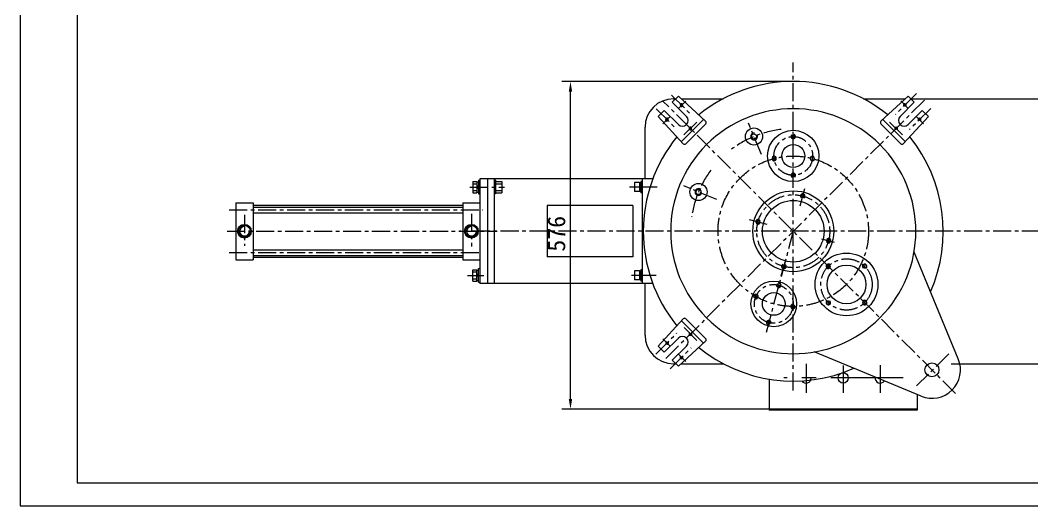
# Model space of a CAD drawing. Extents: x -2754 to 610, y -1664 to 712.
# Drawn here: x -2754 to -979, y -1664 to -812 of the extents above; entities that cross this region are included whole.
import ezdxf

# ---------------------------------------------------------------- set-up
doc = ezdxf.new("R2010")
doc.units = 0
doc.linetypes.add('CENTER', pattern=[50.8, 31.75, -6.35, 6.35, -6.35])
doc.layers.get('0').update_dxf_attribs({"linetype": 'CONTINUOUS'})
doc.layers.get('DEFPOINTS').update_dxf_attribs({"linetype": 'CONTINUOUS'})
doc.layers.add('SMPEN_THICK', color=7, linetype='CONTINUOUS')
doc.styles.get("Standard").update_dxf_attribs({"font": '', "height": 30.8})
doc.styles.get('Standard').set_extended_font_data('SimSun')
doc.dimstyles.get("Standard").update_dxf_attribs({"dimscale": 5, "dimtxt": 4.5, "dimasz": 5.5, "dimexe": 4.25, "dimexo": 0.625, "dimgap": 2.2, "dimtad": 1, "dimdec": 4, "dimlfac": -1, "dimdsep": 46, "dimlunit": 6, "dimtxsty": 'Standard', "dimcen": 2.5, "dimclrd": 2, "dimclre": 2, "dimclrt": 2, "dimadec": 0, "dimazin": 0, "dimtfac": 1, "dimtdec": 4, "dimtmove": 0, "dimatfit": 3, "dimfxl": 1, "dimtolj": 1, "dimtzin": 0, "dimarcsym": 0})

# ---------------------------------------------------------------- blocks, each defined once
blk = doc.blocks.new('*D3')
at = {"color": 2, "lineweight": -2, "transparency": 16777216}
for p, q in [((-1398.7, -919.3), (-1804.5, -919.3)), ((-1789.5, -1476.8), (-1789.5, -937.3)), ((-1441.2, -1494.8), (-1804.5, -1494.8))]:
    blk.add_line(p, q, dxfattribs=at)
at = {"color": 2, "transparency": 16777216}
for points in [[(-1792.5, -937.3), (-1786.5, -937.3), (-1789.5, -919.3)], [(-1792.5, -1476.8), (-1786.5, -1476.8), (-1789.5, -1494.8)]]:
    blk.add_solid(points, dxfattribs=at)
at = {"layer": 'DEFPOINTS', "color": 0, "transparency": 16777216}
for p in [(-1789.5, -919.3), (-1398.7, -919.3), (-1441.2, -1494.8)]:
    blk.add_point(p, dxfattribs=at)
at = {"color": 2, "transparency": 16777216, "insert": (-1813.9, -1186.8), "char_height": 30.8, "attachment_point": 5, "rotation": 90}
blk.add_mtext('\\A1;576', dxfattribs=at)

msp = doc.modelspace()

# ---------------------------------------------------------------- linework, layer by layer
at = {"color": 6}
for p, q in [((-2754.49064, 711.83857), (-2754.49064, -1664.16143)), ((-2754.49064, -1664.16143), (609.50936, -1664.16143))]:
    msp.add_line(p, q, dxfattribs=at)
at = {"color": 4}
for p, q in [((-2654.49064, 671.83857), (-2654.49064, -1624.16143)), ((-1600.26199, -945.46204), (-1610.86859, -956.06865)), ((-1610.86859, -956.06865), (-1586.11985, -980.81738)), ((-1552.44947, -989.39412), (-1600.26199, -945.46204)), ((-1245.02364, -989.39412), (-1197.21112, -945.46204)), ((-1186.60452, -956.06865), (-1211.35326, -980.81738)), ((-1186.60452, -956.06865), (-1197.21112, -945.46204)), ((-1625.01073, -970.21078), (-1635.61733, -980.81738)), ((-1625.01073, -970.21078), (-1600.26199, -994.95952)), ((-1172.46239, -970.21078), (-1197.21112, -994.95952)), ((-1161.85579, -980.81738), (-1172.46239, -970.21078)), ((-1591.68525, -1028.6299), (-1635.61733, -980.81738)), ((-1556.04111, -986.09398), (-1594.98539, -1025.03826)), ((-1552.35794, -993.72451), (-1587.35486, -1028.72144)), ((-1210.11825, -1028.72144), (-1245.11518, -993.72451)), ((-1202.48772, -1025.03826), (-1241.432, -986.09398)), ((-1205.78787, -1028.6299), (-1161.85579, -980.81738)), ((-1211.35326, -994.95952), (-1211.35326, -994.95952)), ((-1109.29785, -1406.45338), (-1186.902, -1219.10039)), ((-1591.68525, -1336.05573), (-1635.61733, -1383.86825)), ((-1594.98539, -1339.64737), (-1556.04111, -1378.59165)), ((-1587.35486, -1335.9642), (-1552.35794, -1370.96112)), ((-1635.61733, -1383.86825), (-1625.01073, -1394.47485)), ((-1625.01073, -1394.47485), (-1600.26199, -1369.72611)), ((-1610.86859, -1408.61699), (-1586.11985, -1383.86825)), ((-1552.44947, -1375.29151), (-1600.26199, -1419.22359)), ((-1174.626, -1471.78152), (-1361.97899, -1394.17738)), ((-1610.86859, -1408.61699), (-1600.26199, -1419.22359)), ((-2654.49064, -1624.16143), (569.50936, -1624.16143))]:
    msp.add_line(p, q, dxfattribs=at)
at = {"linetype": 'CENTER'}
for p, q in [((-1398.73656, -1461.91488), (-1398.73656, -886.41488)), ((-1182.68179, -940.83221), (-1219.56652, -977.71693)), ((-1113.98641, -1467.09297), (-1627.84587, -953.23351)), ((-1168.74713, -952.35339), (-1626.74755, -1410.35381)), ((-1612.09107, -943.53246), (-1577.22981, -978.39372)), ((-1197.21112, -966.67525), (-1210.27272, -953.61366)), ((-1639.06644, -967.46878), (-1603.36244, -1003.17278)), ((-1157.56434, -966.62644), (-1194.78746, -1003.84956)), ((-1567.93708, -990.91888), (-1590.62469, -1013.60649)), ((-1454.5261, -1047.65495), (-1477.42844, -992.36381)), ((-1207.31263, -1013.14229), (-1230.00023, -990.45468)), ((-1398.70396, -1032.38141), (-1398.70396, -1007.83304)), ((-1398.70396, -1092.81362), (-1398.70396, -1072.12445)), ((-1532.65564, -1126.87171), (-1590.70072, -1102.82866)), ((-1386.82699, -1137.89572), (-1377.99432, -1104.93173)), ((-1475.93839, -1161.65665), (-1444.02149, -1170.20875)), ((-356.2797, -1182.34282), (-1983.95357, -1182.34282)), ((-1398.73656, -1182.34282), (-1447.41135, -1363.99962)), ((-1349.04186, -1195.65847), (-1326.75501, -1201.63021)), ((-1419.76317, -1260.81519), (-1413.18541, -1236.26666)), ((-1305.36809, -1275.75424), (-1305.39846, -1275.68091)), ((-1639.64768, -1397.79809), (-1602.68565, -1360.83607)), ((-1590.16049, -1351.54334), (-1567.47288, -1374.23095)), ((-1614.53023, -1423.59233), (-1577.90659, -1386.9687)), ((-1125.91881, -1397.42875), (-1182.38612, -1453.89606))]:
    msp.add_line(p, q, dxfattribs=at)
for p, q in [((-1587.33679, -953.75005), (-1600.26199, -966.67525)), ((-1614.40413, -980.81738), (-1627.46572, -993.87897)), ((-1170.14379, -993.74258), (-1183.06899, -980.81738)), ((-1586.11985, -994.95952), (-1586.11985, -994.95952)), ((-1627.32933, -1370.94305), (-1614.40413, -1383.86825)), ((-1586.11985, -1369.72611), (-1586.11985, -1369.72611)), ((-1600.26199, -1398.01038), (-1587.2004, -1411.07198)), ((-1376.23656, -1414.84282), (-1376.23656, -1465.97187)), ((-1311.23656, -1418.02253), (-1311.23656, -1465.97187)), ((-1246.23656, -1417.50979), (-1246.23656, -1465.97187))]:
    msp.add_line(p, q)
at = {"color": 4}
for centre, radius in [((-1594.60514, -961.01839), 1.5), ((-1202.86798, -961.01839), 1.5), ((-1620.06098, -986.47424), 1.5), ((-1177.41213, -986.47424), 1.5), ((-1579.04879, -1002.03059), 1.5), ((-1467.61957, -1016.0445), 15), ((-1467.61957, -1016.0445), 4.5), ((-1398.70396, -1050.22117), 45), ((-1218.42433, -1002.03059), 1.5), ((-1398.70396, -1016.22117), 3), ((-1398.70396, -1050.22117), 20), ((-1432.42082, -1054.59996), 3), ((-1364.98711, -1054.59996), 3), ((-1398.70396, -1084.22117), 3), ((-1565.03487, -1113.4598), 15), ((-1565.03487, -1113.4598), 4.5), ((-1398.73656, -1182.34282), 71), ((-1382.17214, -1120.52356), 3), ((-1398.73656, -1182.34282), 54), ((-1460.55581, -1165.7784), 3), ((-1336.9173, -1198.90723), 3), ((-1305.36809, -1275.75424), 55), ((-1415.30098, -1244.16207), 3), ((-1337.18789, -1243.93443), 3), ((-1305.36809, -1275.75424), 34), ((-1273.54828, -1243.93443), 3), ((-1432.90067, -1309.84502), 40), ((-1424.10082, -1277.00355), 3), ((-1464.33534, -1296.88888), 3), ((-1432.90067, -1309.84502), 20), ((-1399.19938, -1314.342), 3), ((-1337.18789, -1307.57404), 3), ((-1273.54828, -1307.57404), 3), ((-1441.70052, -1342.6865), 3), ((-1579.04879, -1362.65504), 1.5), ((-1620.06098, -1378.21139), 1.5), ((-1594.60514, -1403.66724), 1.5), ((-1155.49182, -1425.58755), 12.25)]:
    msp.add_circle(centre, radius, dxfattribs=at)
at = {"linetype": 'CENTER'}
for centre, radius in [((-1398.70396, -1050.22117), 34), ((-1398.73656, -1182.34282), 132), ((-1398.73656, -1182.34282), 64), ((-1305.36809, -1275.75424), 45), ((-1432.90067, -1309.84502), 34)]:
    msp.add_circle(centre, radius, dxfattribs=at)
at = {"color": 4}
for centre, radius, start, end in [((-1398.73656, -1182.34282), 263, 50.90272828, 129.09727172), ((-1398.73656, -1182.34282), 215, 45, 135), ((-1593.19092, -987.88845), 10, 315, 45), ((-1554.47926, -991.60319), 3, 315, 47.4219419), ((-1242.99386, -991.60319), 3, 132.5780581, 225), ((-1204.28219, -987.88845), 10, 135, 225), ((-1593.19092, -987.88845), 10, 225, 315), ((-1204.28219, -987.88845), 10, 225, 315), ((-1398.73656, -1182.34282), 263, 140.90272828, 219.09727172), ((-1589.47618, -1026.60012), 3, 222.5780581, 315), ((-1207.99693, -1026.60012), 3, 225, 317.4219419), ((-1398.73656, -1182.34282), 263, 336.18223194, 39.00052418), ((-1398.73656, -1182.34282), 215, 135, 225), ((-1398.73656, -1182.34282), 215, 225, 45), ((-1589.47618, -1338.08552), 3, 45, 137.4219419), ((-1593.19092, -1376.79718), 10, 45, 135), ((-1593.19092, -1376.79718), 10, 315, 45), ((-1554.47926, -1373.08244), 3, 312.5780581, 45), ((-1398.73656, -1182.34282), 263, 230.90272828, 293.81776806), ((-1155.49182, -1425.58755), 50, 247.5, 22.5)]:
    msp.add_arc(centre, radius, start, end, dxfattribs=at)
for centre, radius, start, end in [((-1594.60514, -961.01839), 2.5, 27.99860957, 327.56631795), ((-1202.86798, -961.01839), 2.5, 302.22264715, 236.16244872), ((-1620.06098, -986.47424), 2.5, 32.22264715, 326.16244872), ((-1177.41213, -986.47424), 2.5, 297.99860957, 237.56631795), ((-1579.04879, -1002.03059), 2.5, 27.99860957, 327.56631795), ((-1467.61957, -1016.0445), 6, 82.94575167, 31.59037081), ((-1218.42433, -1002.03059), 2.5, 297.99860957, 237.56631795), ((-1398.70396, -1016.22117), 4, 132.08476084, 64.18794179), ((-1432.42082, -1054.59996), 4, 222.08476084, 154.18794179), ((-1364.98711, -1054.59996), 4, 42.08476084, 334.18794179), ((-1398.70396, -1084.22117), 4, 312.08476084, 244.18794179), ((-1565.03487, -1113.4598), 6, 47.78245086, 343.13814625), ((-1382.17214, -1120.52356), 4, 297.08476084, 229.18794179), ((-1460.55581, -1165.7784), 4, 27.08476084, 319.18794179), ((-1336.9173, -1198.90723), 4, 207.08476084, 139.18794179), ((-1415.30098, -1244.16207), 4, 117.08476084, 49.18794179), ((-1337.18789, -1243.93443), 4, 27.08476084, 319.18794179), ((-1273.54828, -1243.93443), 4, 297.08476084, 229.18794179), ((-1424.10082, -1277.00355), 4, 177.08476084, 109.18794179), ((-1464.33534, -1296.88888), 4, 267.08476084, 199.18794179), ((-1399.19938, -1314.342), 4, 87.08476084, 19.18794179), ((-1337.18789, -1307.57404), 4, 117.08476084, 49.18794179), ((-1273.54828, -1307.57404), 4, 207.08476084, 139.18794179), ((-1441.70052, -1342.6865), 4, 357.08476084, 289.18794179), ((-1579.04879, -1362.65504), 2.5, 117.99860957, 57.56631795), ((-1620.06098, -1378.21139), 2.5, 117.99860957, 57.56631795), ((-1594.60514, -1403.66724), 2.5, 122.22264715, 56.16244872)]:
    msp.add_arc(centre, radius, start, end)
at = {"linetype": 'CENTER'}
for start, end in [(96.84087378, 126.97599338), (143.49397072, 172.06974591)]:
    msp.add_arc((-1398.73656, -1182.34282), 180, start, end, dxfattribs=at)
at = {"layer": 'DEFPOINTS', "color": 0, "linetype": 'ByBlock'}
for p in [(-1433.46127, -1050.73765), (-1431.38036, -1058.46227), (-1935.23656, -1090.34282), (-1935.23656, -1090.34282), (-1935.23656, -1090.34282), (-1155.48167, -1413.33755), (-1155.50197, -1437.83754)]:
    msp.add_point(p, dxfattribs=at)
at = {"layer": 'SMPEN_THICK', "color": 4}
for p, q in [((-1608.73656, -949.84282), (-1604.64276, -949.84282)), ((-1595.49427, -949.84282), (-1521.67048, -949.84282)), ((-1275.80263, -949.84282), (-1201.97884, -949.84282)), ((-1192.83035, -949.84282), (-403.73656, -949.84282)), ((-1658.73656, -1090.34282), (-1658.73656, -999.84282)), ((-1960.83656, -1094.84282), (-1953.83656, -1094.84282)), ((-1960.83656, -1094.84282), (-1960.83656, -1114.84282)), ((-1960.83656, -1098.84282), (-1953.83656, -1098.84282)), ((-1953.83656, -1094.84282), (-1953.83656, -1114.84282)), ((-1953.83656, -1095.64282), (-1950.73656, -1095.64282)), ((-1950.73656, -1092.84282), (-1948.23656, -1092.84282)), ((-1950.73656, -1092.84282), (-1950.73656, -1116.84282)), ((-1948.23656, -1090.34282), (-1948.23656, -1274.34282)), ((-1935.23656, -1090.34282), (-1948.23656, -1090.34282)), ((-1935.23656, -1090.34282), (-1935.23656, -1274.34282)), ((-1645.1204, -1090.34282), (-1935.23656, -1090.34282)), ((-1923.23656, -1090.34282), (-1923.23656, -1259.84282)), ((-1920.73656, -1092.83674), (-1923.23656, -1092.83674)), ((-1920.74328, -1094.84282), (-1909.94328, -1094.84282)), ((-1920.74328, -1098.84282), (-1909.94328, -1098.84282)), ((-1920.73656, -1092.83674), (-1920.73656, -1116.83674)), ((-1909.94328, -1094.84282), (-1909.94328, -1114.84282)), ((-1668.44734, -1096.84282), (-1677.44734, -1096.84282)), ((-1677.44734, -1096.84282), (-1677.44734, -1112.84282)), ((-1668.44734, -1096.84282), (-1668.44734, -1112.84282)), ((-1665.84734, -1097.14282), (-1668.44734, -1097.14282)), ((-1663.84734, -1094.84282), (-1665.84734, -1094.84282)), ((-1665.84734, -1094.84282), (-1665.84734, -1114.84282)), ((-1663.84734, -1090.34282), (-1663.84734, -1274.34282)), ((-1960.83656, -1110.84282), (-1953.83656, -1110.84282)), ((-1960.83656, -1114.84282), (-1953.83656, -1114.84282)), ((-1953.83656, -1102.32493), (-1950.73656, -1105.3571)), ((-1953.83656, -1104.84282), (-1950.73656, -1107.87499)), ((-1953.83656, -1114.04282), (-1950.73656, -1114.04282)), ((-1950.73656, -1116.84282), (-1948.23656, -1116.84282)), ((-1920.73656, -1116.83674), (-1923.23656, -1116.83674)), ((-1920.74328, -1110.84282), (-1909.94328, -1110.84282)), ((-1920.74328, -1114.84282), (-1909.94328, -1114.84282)), ((-1668.44734, -1112.84282), (-1677.44734, -1112.84282)), ((-1665.84734, -1104.84282), (-1668.44734, -1103.20181)), ((-1665.84734, -1106.48382), (-1668.44734, -1104.84282)), ((-1665.84734, -1112.54282), (-1668.44734, -1112.54282)), ((-1663.84734, -1114.84282), (-1665.84734, -1114.84282)), ((-2376.23656, -1132.34282), (-2376.23656, -1232.34282)), ((-2376.23656, -1132.34282), (-2346.23656, -1132.34282)), ((-2346.23656, -1132.34282), (-2346.23656, -1232.34282)), ((-1978.23656, -1132.34282), (-1978.23656, -1232.34282)), ((-1978.23656, -1132.34282), (-1948.23656, -1132.34282)), ((-2346.23656, -1136.84282), (-1978.23656, -1136.84282)), ((-2346.23656, -1139.84282), (-1978.23656, -1139.84282)), ((-2346.23656, -1149.84282), (-1978.23656, -1149.84282)), ((-1830.23656, -1137.34282), (-1830.23656, -1227.34282)), ((-1680.23656, -1137.34282), (-1830.23656, -1137.34282)), ((-1680.23656, -1137.34282), (-1680.23656, -1227.34282)), ((-2346.23656, -1214.84282), (-1978.23656, -1214.84282)), ((-2346.23656, -1224.84282), (-1978.23656, -1224.84282)), ((-2376.23656, -1232.34282), (-2346.23656, -1232.34282)), ((-2346.23656, -1227.84282), (-1978.23656, -1227.84282)), ((-1978.23656, -1232.34282), (-1948.23656, -1232.34282)), ((-1680.23656, -1227.34282), (-1830.23656, -1227.34282)), ((-1960.83656, -1269.84282), (-1960.83656, -1249.84282)), ((-1960.83656, -1249.84282), (-1953.83656, -1249.84282)), ((-1960.83656, -1253.84282), (-1953.83656, -1253.84282)), ((-1953.83656, -1269.84282), (-1953.83656, -1249.84282)), ((-1953.83656, -1250.64282), (-1950.73656, -1250.64282)), ((-1953.83656, -1257.37243), (-1950.73656, -1260.28639)), ((-1953.83656, -1259.84282), (-1950.73656, -1262.75677)), ((-1950.73656, -1271.84282), (-1950.73656, -1247.84282)), ((-1950.73656, -1247.84282), (-1948.23656, -1247.84282)), ((-1923.23656, -1260.34282), (-1923.23656, -1274.34282)), ((-1677.44734, -1251.84282), (-1677.44734, -1267.84282)), ((-1668.44734, -1251.84282), (-1677.44734, -1251.84282)), ((-1668.44734, -1251.84282), (-1668.44734, -1267.84282)), ((-1665.84734, -1252.14282), (-1668.44734, -1252.14282)), ((-1665.84734, -1259.84282), (-1668.44734, -1258.00995)), ((-1665.84734, -1261.67568), (-1668.44734, -1259.84282)), ((-1665.84734, -1249.84282), (-1665.84734, -1269.84282)), ((-1663.84734, -1249.84282), (-1665.84734, -1249.84282)), ((-1960.83656, -1265.84282), (-1953.83656, -1265.84282)), ((-1960.83656, -1269.84282), (-1953.83656, -1269.84282)), ((-1953.83656, -1269.04282), (-1950.73656, -1269.04282)), ((-1950.73656, -1271.84282), (-1948.23656, -1271.84282)), ((-1645.1204, -1274.34282), (-1948.23656, -1274.34282)), ((-1668.44734, -1267.84282), (-1677.44734, -1267.84282)), ((-1665.84734, -1267.54282), (-1668.44734, -1267.54282)), ((-1663.84734, -1269.84282), (-1665.84734, -1269.84282)), ((-1658.73656, -1364.84282), (-1658.73656, -1274.34282)), ((-1608.73656, -1414.84282), (-1604.64276, -1414.84282)), ((-1595.49427, -1414.84282), (-1521.67048, -1414.84282)), ((-1121.59418, -1414.84282), (-403.73656, -1414.84282)), ((-1441.23656, -1441.88616), (-1441.23656, -1496.34282)), ((-1181.23656, -1469.04334), (-1181.23656, -1496.34282)), ((-1181.23656, -1494.84282), (-1441.23656, -1494.84282)), ((-1181.23656, -1496.34282), (-1441.23656, -1496.34282))]:
    msp.add_line(p, q, dxfattribs=at)
at = {"layer": 'SMPEN_THICK', "linetype": 'CENTER'}
for p, q in [((-1965.78427, -1104.84282), (-1905.01263, -1104.84282)), ((-2388.2108, -1144.84282), (-1943.38109, -1144.84282)), ((-2361.23656, -1153.70549), (-2361.23656, -1208.01081)), ((-1963.23656, -1151.89531), (-1963.23656, -1208.91591)), ((-2391.63166, -1182.34282), (-1917.93499, -1182.34282)), ((-2388.11122, -1219.84282), (-1945.35729, -1219.84282)), ((-1969.89076, -1259.84282), (-1941.40757, -1259.84282))]:
    msp.add_line(p, q, dxfattribs=at)
at = {"layer": 'SMPEN_THICK', "linetype": 'CENTER', "ltscale": 2}
for p, q in [((-1637.30861, -1104.84282), (-1686.0722, -1104.84282)), ((-1639.07965, -1259.84282), (-1682.63621, -1259.84282))]:
    msp.add_line(p, q, dxfattribs=at)
at = {"layer": 'SMPEN_THICK', "linetype": 'CENTER', "ltscale": 4}
msp.add_line((-1206.12547, -1439.84282), (-1415.34271, -1439.84282), dxfattribs=at)
at = {"layer": 'SMPEN_THICK', "color": 4}
for points in [[(-2355.23656, -1171.95051), (-2349.23656, -1182.34282), (-2355.23656, -1192.73512), (-2367.23656, -1192.73512), (-2373.23656, -1182.34282), (-2367.23656, -1171.95051)], [(-1957.23656, -1171.95051), (-1951.23656, -1182.34282), (-1957.23656, -1192.73512), (-1969.23656, -1192.73512), (-1975.23656, -1182.34282), (-1969.23656, -1171.95051)]]:
    msp.add_lwpolyline(points, close=True, dxfattribs=at)
for centre, radius in [((-2361.23656, -1182.34282), 12), ((-2361.23656, -1182.34282), 10.3923), ((-1963.23656, -1182.34282), 12), ((-1963.23656, -1182.34282), 10.3923), ((-1311.23656, -1439.84282), 9)]:
    msp.add_circle(centre, radius, dxfattribs=at)
for centre, radius, start, end in [((-1608.73656, -999.84282), 50, 90, 180), ((-1608.73656, -1364.84282), 50, 180, 270), ((-1376.23656, -1439.84282), 9, 214.27354684, 0), ((-1246.23656, -1439.84282), 9, 171.01529629, 323.98470371)]:
    msp.add_arc(centre, radius, start, end, dxfattribs=at)
at = {"layer": 'SMPEN_THICK'}
for centre in [(-2361.23656, -1182.34282), (-1963.23656, -1182.34282)]:
    msp.add_arc(centre, 8.3923, 84.546, 8.80454914, dxfattribs=at)

# ---------------------------------------------------------------- dimensions: what is measured, and where the dimension line sits
dim = msp.add_linear_dim(base=(-1789.49481, -919.34282), p1=(-1441.23656, -1494.84282), p2=(-1398.73656, -919.34282), angle=90, text='576', dimstyle='Standard', override={"dimscale": 6, "dimtxt": 3, "dimasz": 3, "dimexe": 2.5, "dimexo": 0, "dimgap": 1.5, "dimlfac": 1, "dimlunit": 2, "dimcen": 0.09, "dimtp": 0.2, "dimtfac": 0.66667, "dimatfit": 2, "dimtvp": 5, "dimtzin": 8})
dim.commit()
dim.dimension.update_dxf_attribs({"geometry": '*D3', "text_midpoint": (-1789.49481, -1186.84706), "dimtype": 160})

doc.saveas('drawing.dxf')
